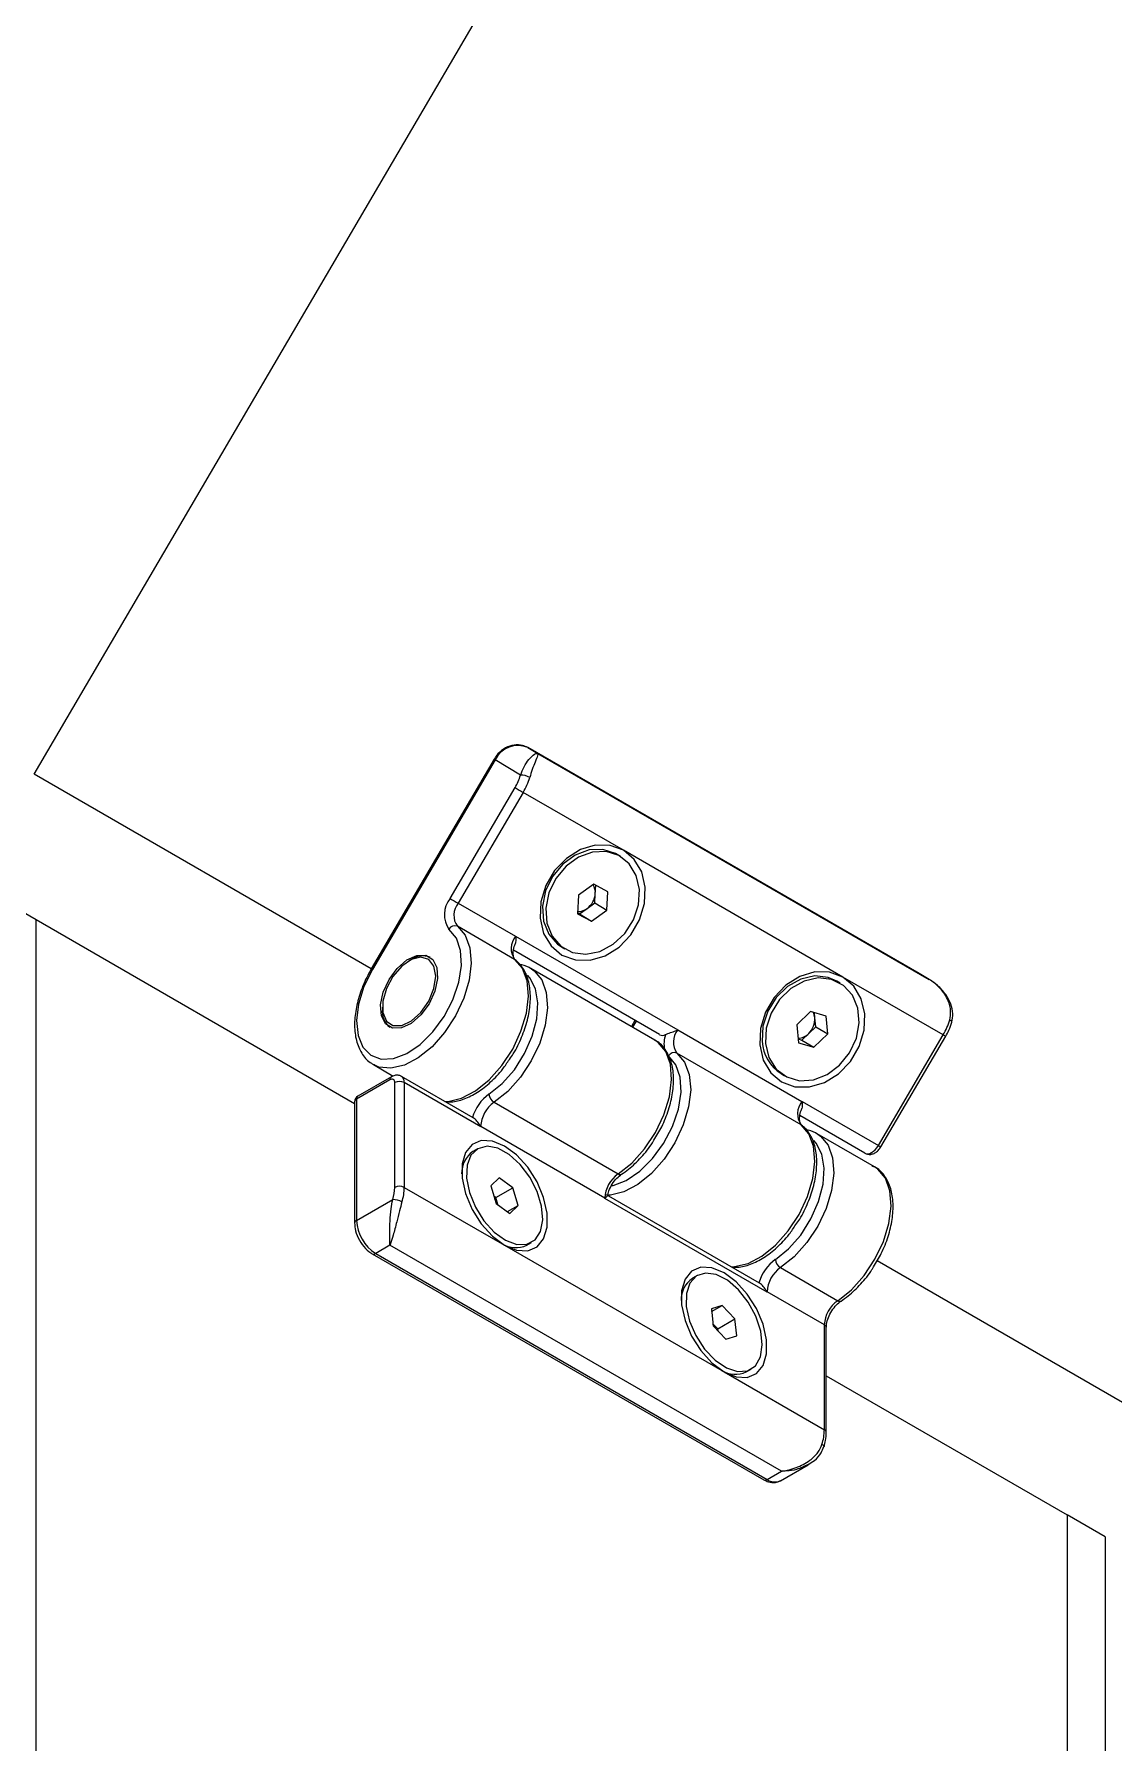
# Model space of a CAD drawing. Header units: millimetres. Extents: x 1 to 1184, y 0 to 836.
# Drawn here: x 819.6 to 859.6, y 180.5 to 243.8 of the extents above; entities that cross this region are included whole.
import ezdxf

# ---------------------------------------------------------------- set-up
doc = ezdxf.new("R2010")
doc.units = ezdxf.units.MM

msp = doc.modelspace()

# ---------------------------------------------------------------- linework, layer by layer
at = {"color": 7, "linetype": 'Continuous', "lineweight": 25}
for p, q in [((819.6, 216.377), (882.775, 324.232)), ((837.886, 217.364), (838.257, 217.14)), ((852.382, 208.995), (837.886, 217.364)), ((838.257, 217.14), (852.753, 208.772)), ((836.635, 216.933), (832.086, 209.168)), ((836.674, 216.909), (832.125, 209.143)), ((837.611, 216.344), (836.674, 216.909)), ((832.087, 209.169), (819.6, 216.377)), ((835.005, 211.776), (837.41, 215.881)), ((837.71, 215.705), (835.306, 211.599)), ((841.423, 213.562), (837.71, 215.705)), ((841.318, 213.333), (841.195, 213.408)), ((849.555, 208.867), (841.423, 213.562)), ((840.329, 212.305), (839.765, 211.898)), ((840.849, 212.028), (840.329, 212.305)), ((840.382, 211.954), (840.402, 212.266)), ((840.806, 211.343), (840.849, 212.028)), ((818.255, 211.808), (819.669, 210.992)), ((835.306, 211.599), (837.427, 210.374)), ((839.765, 211.898), (839.722, 211.213)), ((839.797, 211.204), (840.079, 211.408)), ((840.079, 211.408), (840.361, 211.611)), ((840.361, 211.611), (840.382, 211.954)), ((840.361, 211.611), (840.806, 211.343)), ((819.669, 149.752), (819.669, 210.992)), ((819.669, 210.992), (831.467, 204.181)), ((837.395, 209.52), (835.274, 210.745)), ((839.722, 211.213), (840.242, 210.935)), ((839.724, 211.243), (839.797, 211.204)), ((839.797, 211.204), (840.242, 210.935)), ((840.242, 210.935), (840.806, 211.343)), ((837.427, 210.374), (837.431, 210.382)), ((837.431, 210.382), (843.442, 206.912)), ((833.556, 209.507), (833.485, 209.467)), ((842.765, 206.732), (837.353, 209.856)), ((839.129, 209.982), (839.253, 209.907)), ((842.586, 206.534), (837.99, 209.187)), ((853.267, 206.724), (849.555, 208.867)), ((852.753, 208.772), (852.382, 208.995)), ((849.45, 208.639), (849.326, 208.713)), ((832.495, 207.752), (832.495, 207.67)), ((848.356, 207.588), (847.846, 207.094)), ((848.927, 207.42), (848.356, 207.588)), ((841.85, 207.26), (841.718, 207.035)), ((847.846, 207.094), (847.908, 206.431)), ((848.289, 206.779), (848.544, 207.026)), ((848.513, 207.357), (848.495, 207.547)), ((848.544, 207.026), (848.513, 207.357)), ((848.544, 207.026), (848.989, 206.758)), ((848.989, 206.758), (848.927, 207.42)), ((843.442, 206.912), (843.437, 206.905)), ((843.437, 206.905), (848.034, 204.251)), ((847.894, 206.573), (848.034, 206.532)), ((847.908, 206.431), (848.479, 206.263)), ((848.034, 206.532), (848.289, 206.779)), ((848.034, 206.532), (848.479, 206.263)), ((848.479, 206.263), (848.989, 206.758)), ((850.866, 202.626), (853.267, 206.724)), ((850.958, 202.574), (853.359, 206.672)), ((848.002, 203.397), (843.405, 206.05)), ((832.778, 205.057), (831.541, 204.343)), ((832.83, 205.172), (831.592, 204.458)), ((832.162, 205.623), (832.895, 205.2)), ((835.861, 203.651), (833.205, 205.184)), ((847.261, 205.288), (847.385, 205.213)), ((832.955, 201.077), (832.955, 204.955)), ((833.308, 204.955), (833.308, 201.077)), ((836.137, 203.323), (833.308, 204.955)), ((831.467, 204.241), (831.467, 199.75)), ((831.541, 204.343), (831.541, 199.852)), ((836.632, 204.226), (841.228, 201.573)), ((848.034, 204.251), (848.038, 204.259)), ((848.038, 204.259), (850.866, 202.626)), ((836.137, 203.329), (836.137, 203.323)), ((840.733, 200.676), (836.137, 203.329)), ((850.366, 202.343), (847.959, 203.733)), ((850.718, 201.839), (848.597, 203.064)), ((836.021, 202.503), (835.844, 202.401)), ((836.822, 201.428), (836.514, 201.136)), ((837.328, 201.064), (836.822, 201.428)), ((831.541, 199.852), (832.881, 200.626)), ((833.308, 201.077), (837.021, 198.934)), ((836.514, 201.136), (836.713, 200.478)), ((836.692, 200.696), (836.635, 200.737)), ((836.692, 200.696), (837.328, 201.064)), ((836.77, 200.437), (836.692, 200.696)), ((837.527, 200.406), (837.328, 201.064)), ((840.733, 200.669), (840.733, 200.676)), ((846.743, 197.2), (840.733, 200.669)), ((846.468, 197.528), (840.801, 200.799)), ((836.713, 200.478), (837.22, 200.113)), ((837.131, 200.177), (837.527, 200.406)), ((837.22, 200.113), (837.527, 200.406)), ((832.778, 198.934), (832.248, 198.627)), ((847.274, 190.565), (832.778, 198.934)), ((837.021, 198.934), (845.152, 194.239)), ((837.844, 198.937), (838.021, 199.039)), ((832.123, 198.615), (846.618, 190.247)), ((832.248, 198.627), (846.743, 190.259)), ((847.238, 198.103), (849.36, 196.878)), ((859.905, 193.11), (850.816, 198.357)), ((844.152, 197.809), (843.976, 197.707)), ((846.743, 197.206), (846.743, 197.2)), ((848.865, 195.982), (846.743, 197.206)), ((845.082, 196.701), (844.68, 196.572)), ((844.68, 196.572), (844.749, 195.947)), ((844.69, 196.474), (845.082, 196.701)), ((844.919, 195.838), (845.555, 196.206)), ((845.555, 196.206), (845.082, 196.701)), ((845.625, 195.582), (845.555, 196.206)), ((844.919, 195.838), (844.741, 196.025)), ((844.749, 195.947), (845.222, 195.453)), ((844.927, 195.761), (844.919, 195.838)), ((845.222, 195.453), (845.625, 195.582)), ((848.865, 192.096), (848.865, 195.982)), ((848.938, 191.994), (848.938, 195.88)), ((845.975, 194.242), (846.152, 194.345)), ((845.152, 194.239), (848.865, 192.096)), ((848.938, 194.096), (857.853, 188.949)), ((846.743, 190.259), (847.274, 190.565)), ((847.243, 190.21), (848.27, 190.802)), ((857.853, 188.949), (857.853, 127.708)), ((859.267, 188.133), (857.853, 188.949)), ((859.267, 188.133), (859.267, 126.892))]:
    msp.add_line(p, q, dxfattribs=at)
at = {"color": 8, "linetype": 'Continuous', "lineweight": 25}
msp.add_line((841.89, 207.237), (841.758, 207.012), dxfattribs=at)
at = {"color": 7, "linetype": 'Continuous', "lineweight": 25, "flags": 128}
for points in [[(841.423, 213.562), (840.928, 213.742), (840.382, 213.75), (839.828, 213.586), (839.311, 213.262), (838.873, 212.806), (838.549, 212.253), (838.366, 211.649), (838.339, 211.043), (838.469, 210.484), (838.746, 210.016), (839.148, 209.679), (839.643, 209.499), (840.189, 209.49), (840.743, 209.655), (841.26, 209.978), (841.699, 210.435), (842.022, 210.987), (842.205, 211.591), (842.233, 212.197), (842.102, 212.757), (841.825, 213.224), (841.423, 213.562)], [(841.195, 213.408), (841.133, 213.442), (840.665, 213.591), (840.153, 213.572), (839.641, 213.385), (839.175, 213.049), (838.797, 212.592), (838.54, 212.055), (838.428, 211.487), (838.469, 210.937), (838.661, 210.454), (838.987, 210.081), (839.129, 209.982)], [(841.048, 210.081), (841.475, 210.482), (841.796, 210.984), (841.982, 211.543), (842.018, 212.109), (841.9, 212.631), (841.639, 213.064), (841.257, 213.368), (840.789, 213.517), (840.276, 213.497), (839.764, 213.311), (839.299, 212.974), (838.921, 212.517), (838.664, 211.981), (838.552, 211.412), (838.593, 210.862), (838.785, 210.379), (839.11, 210.007), (839.54, 209.778), (840.036, 209.712), (840.554, 209.816), (841.048, 210.081)], [(832.125, 209.143), (831.815, 208.511), (831.616, 207.865), (831.541, 207.251), (831.594, 206.707), (831.773, 206.27), (832.065, 205.97), (832.451, 205.825), (832.906, 205.846), (833.399, 206.031), (833.898, 206.367), (834.369, 206.834), (834.782, 207.399), (835.109, 208.025), (835.328, 208.671), (835.425, 209.295), (835.394, 209.853), (835.236, 210.311), (834.962, 210.636)], [(837.427, 210.374), (837.427, 210.374), (837.428, 210.374), (837.428, 210.374), (837.429, 210.373), (837.43, 210.373), (837.43, 210.373), (837.431, 210.372), (837.431, 210.372)], [(832.743, 208.771), (833.047, 209.186), (833.404, 209.498), (833.771, 209.668), (834.103, 209.676), (834.36, 209.521), (834.513, 209.221), (834.541, 208.813), (834.441, 208.346), (834.227, 207.876), (833.923, 207.461), (833.566, 207.149), (833.199, 206.979), (832.867, 206.971), (832.61, 207.127), (832.458, 207.426), (832.43, 207.834), (832.529, 208.301), (832.743, 208.771)], [(834.475, 208.895), (834.408, 209.269), (834.217, 209.516), (833.926, 209.602), (833.576, 209.515), (833.214, 209.267), (832.888, 208.891), (832.643, 208.439), (832.512, 207.972), (832.512, 207.552), (832.643, 207.236), (832.888, 207.067), (833.214, 207.068), (833.576, 207.238), (833.926, 207.555), (834.217, 207.976), (834.408, 208.444), (834.475, 208.895)], [(849.555, 208.867), (849.06, 209.047), (848.514, 209.056), (847.96, 208.891), (847.443, 208.568), (847.004, 208.111), (846.681, 207.559), (846.498, 206.955), (846.47, 206.349), (846.601, 205.789), (846.878, 205.322), (847.28, 204.985), (847.775, 204.804), (848.321, 204.796), (848.875, 204.96), (849.392, 205.284), (849.83, 205.741), (850.154, 206.293), (850.337, 206.897), (850.364, 207.503), (850.234, 208.063), (849.957, 208.53), (849.555, 208.867)], [(849.326, 208.713), (849.011, 208.852), (848.512, 208.907), (847.994, 208.792), (847.503, 208.519), (847.082, 208.11), (846.768, 207.603), (846.59, 207.042), (846.564, 206.478)], [(846.687, 206.404), (846.815, 205.886), (847.084, 205.46), (847.472, 205.165), (847.945, 205.026), (848.459, 205.056), (848.969, 205.252), (849.43, 205.597), (849.802, 206.06), (850.05, 206.6), (850.153, 207.169), (850.102, 207.716), (849.902, 208.193), (849.569, 208.558), (849.134, 208.777), (848.636, 208.832), (848.118, 208.718), (847.626, 208.444), (847.205, 208.036), (846.892, 207.529), (846.714, 206.968), (846.687, 206.404)], [(843.437, 206.905), (843.437, 206.905), (843.436, 206.905), (843.436, 206.906), (843.435, 206.906), (843.435, 206.906), (843.434, 206.906), (843.434, 206.907), (843.433, 206.907)], [(848.034, 204.251), (848.034, 204.251), (848.035, 204.251), (848.035, 204.25), (848.036, 204.25), (848.036, 204.25), (848.037, 204.25), (848.037, 204.249), (848.038, 204.249)], [(837.021, 198.934), (837.469, 198.749), (837.881, 198.729), (838.223, 198.874), (838.468, 199.172), (838.595, 199.6), (838.595, 200.123), (838.468, 200.699), (838.223, 201.28), (837.881, 201.82), (837.469, 202.275), (837.021, 202.608), (836.572, 202.793), (836.16, 202.813), (835.818, 202.668), (835.573, 202.37), (835.446, 201.942), (835.446, 201.419), (835.573, 200.843), (835.818, 200.262), (836.16, 199.722), (836.572, 199.267), (837.021, 198.934)], [(835.718, 200.886), (835.939, 200.344), (836.255, 199.84), (836.64, 199.418), (837.058, 199.117), (837.473, 198.963), (837.848, 198.969), (838.149, 199.135), (838.35, 199.447), (838.433, 199.877), (838.391, 200.385), (838.226, 200.929), (837.955, 201.458), (837.6, 201.926), (837.194, 202.291), (836.773, 202.522), (836.374, 202.597), (836.032, 202.509), (835.778, 202.267), (835.634, 201.893), (835.614, 201.418), (835.718, 200.886)], [(850.366, 202.343), (850.419, 202.323), (850.48, 202.319), (850.546, 202.333), (850.615, 202.364), (850.684, 202.411), (850.751, 202.472), (850.812, 202.544), (850.866, 202.626)], [(840.826, 200.757), (840.826, 200.756), (840.774, 200.701), (840.745, 200.68), (840.737, 200.674), (840.737, 200.674), (840.737, 200.674)], [(845.152, 194.239), (845.601, 194.055), (846.012, 194.034), (846.355, 194.179), (846.6, 194.478), (846.727, 194.906), (846.727, 195.429), (846.6, 196.004), (846.355, 196.586), (846.012, 197.126), (845.601, 197.581), (845.152, 197.914), (844.704, 198.098), (844.292, 198.119), (843.95, 197.974), (843.705, 197.675), (843.578, 197.247), (843.578, 196.724), (843.705, 196.149), (843.95, 195.568), (844.292, 195.028), (844.704, 194.573), (845.152, 194.239)], [(845.685, 197.282), (845.275, 197.633), (844.855, 197.845), (844.46, 197.9), (844.128, 197.794), (843.886, 197.534), (843.757, 197.146), (843.751, 196.662), (843.871, 196.126), (844.104, 195.586), (844.43, 195.089), (844.821, 194.68), (845.241, 194.396), (845.653, 194.26), (846.02, 194.286), (846.311, 194.471), (846.498, 194.799), (846.566, 195.24), (846.509, 195.756), (846.33, 196.3), (846.048, 196.824), (845.685, 197.282)], [(848.776, 191.555), (848.807, 191.535), (848.831, 191.515), (848.847, 191.497), (848.854, 191.48), (848.853, 191.469)]]:
    msp.add_lwpolyline(points, dxfattribs=at)
at = {"color": 8, "linetype": 'Continuous', "lineweight": 25, "flags": 128}
for points in [[(835.274, 210.745), (835.56, 210.412), (835.733, 209.949), (835.782, 209.383), (835.706, 208.748), (835.508, 208.082), (835.201, 207.424), (834.801, 206.813), (834.334, 206.286), (833.827, 205.875), (833.31, 205.603), (832.814, 205.487), (832.369, 205.533), (832.187, 205.609)], [(834.808, 204.258), (834.936, 204.262), (835.432, 204.378), (835.949, 204.65), (836.456, 205.062), (836.923, 205.588), (837.322, 206.199), (837.63, 206.857), (837.828, 207.523), (837.904, 208.158), (837.854, 208.724), (837.681, 209.187), (837.395, 209.52)], [(836.443, 204.525), (836.934, 204.921), (837.384, 205.434), (837.763, 206.03), (838.046, 206.67), (838.214, 207.312), (838.256, 207.912), (838.17, 208.431), (837.96, 208.835), (837.866, 208.939)], [(838.016, 209.172), (838.118, 209.1), (838.399, 208.76), (838.566, 208.292), (838.61, 207.722), (838.528, 207.085), (838.325, 206.418), (838.012, 205.761), (837.609, 205.154), (837.14, 204.632), (836.632, 204.226)], [(853.584, 207.191), (853.585, 207.202), (853.579, 207.22), (853.563, 207.239), (853.539, 207.259), (853.508, 207.279)], [(841.228, 201.573), (841.736, 201.978), (842.206, 202.5), (842.609, 203.108), (842.921, 203.764), (843.124, 204.431), (843.206, 205.068), (843.162, 205.638), (842.995, 206.107), (842.714, 206.446), (842.586, 206.534)], [(843.405, 206.05), (843.691, 205.717), (843.864, 205.254), (843.914, 204.688), (843.838, 204.053), (843.64, 203.387), (843.332, 202.729), (842.933, 202.119), (842.466, 201.592), (841.959, 201.18), (841.442, 200.908), (840.946, 200.792), (840.819, 200.789)], [(840.987, 201.141), (841.038, 201.151), (841.531, 201.336), (842.03, 201.673), (842.501, 202.14), (842.914, 202.705), (843.241, 203.331), (843.46, 203.977), (843.557, 204.6), (843.526, 205.159), (843.368, 205.616), (843.094, 205.942)], [(845.415, 198.135), (845.542, 198.139), (846.038, 198.255), (846.555, 198.527), (847.062, 198.939), (847.529, 199.465), (847.928, 200.076), (848.236, 200.734), (848.434, 201.4), (848.51, 202.035), (848.461, 202.601), (848.287, 203.064), (848.002, 203.397)], [(847.05, 198.402), (847.541, 198.798), (847.99, 199.311), (848.369, 199.907), (848.652, 200.547), (848.82, 201.189), (848.863, 201.789), (848.776, 202.308), (848.567, 202.712), (848.472, 202.816)], [(848.622, 203.049), (848.724, 202.977), (849.005, 202.637), (849.173, 202.169), (849.217, 201.599), (849.135, 200.961), (848.931, 200.295), (848.619, 199.638), (848.216, 199.031), (847.746, 198.509), (847.238, 198.103)], [(849.36, 196.878), (849.868, 197.284), (850.337, 197.806), (850.74, 198.413), (851.053, 199.07), (851.256, 199.737), (851.338, 200.374), (851.294, 200.944), (851.126, 201.413), (850.845, 201.752), (850.718, 201.839)]]:
    msp.add_lwpolyline(points, dxfattribs=at)
at = {"color": 7, "linetype": 'Continuous', "lineweight": 25}
for centre, radius, start, end in [((837.514, 216.512), 0.929, 66.37593, 154.73152), ((835.629, 216.931), 2.067, 329.49594, 343.5086), ((848.756, 234.84), 22.094, 239.10107, 240.00474), ((837.632, 215.695), 0.649, 60.44499, 91.82506), ((835.573, 216.964), 2.481, 329.49594, 343.5086), ((839.838, 212), 0.547, 355.15808, 31.60318), ((835.728, 211.178), 0.937, 140.40525, 215.3009), ((846.351, 230.734), 22.094, 239.10107, 240.00474), ((835.847, 211.151), 0.703, 140.40525, 215.3009), ((839.737, 211.858), 0.566, 269.0243, 307.24146), ((839.639, 212.009), 0.745, 306.14271, 355.71711), ((835.177, 210.522), 0.243, 66.42376, 151.93602), ((837.969, 209.926), 0.703, 140.40525, 215.3009), ((834.003, 208.859), 0.788, 70.26956, 124.62601), ((833.218, 207.581), 0.728, 172.91834, 232.19685), ((847.784, 207.307), 0.73, 313.70357, 3.96179), ((847.98, 207.312), 0.534, 4.87751, 27.59925), ((851.129, 207.983), 2.481, 329.49594, 343.5086), ((842.869, 206.938), 0.232, 243.2406, 299.67812), ((843.979, 206.457), 0.703, 140.40525, 215.3009), ((848.075, 206.564), 1.513, 183.24049, 237.47946), ((847.855, 207.205), 0.609, 273.53371, 315.51174), ((843.308, 205.828), 0.243, 66.42376, 151.93602), ((832.847, 204.973), 0.109, 350.78596, 129.20329), ((831.717, 204.241), 0.25, 119.99731, 180), ((833.132, 204.614), 0.384, 62.60967, 117.39033), ((837.363, 203.229), 1.59, 125.37041, 164.10563), ((836.849, 204.572), 0.409, 186.6181, 237.8687), ((837.298, 203.273), 1.163, 124.97114, 177.23648), ((848.575, 203.803), 0.703, 140.40525, 215.3009), ((836.017, 203.122), 0.24, 60.00608, 61.16329), ((836.425, 201.596), 0.993, 125.82524, 180.75171), ((841.894, 200.62), 1.163, 124.97114, 177.23648), ((831.417, 201.097), 1.538, 342.16473, 359.2456), ((832.879, 199.937), 0.689, 60.36036, 89.831), ((833.132, 200.736), 0.384, 62.60967, 117.39033), ((831.463, 201.101), 1.846, 342.16473, 359.2456), ((835.774, 200.051), 1.065, 21.40463, 33.1783), ((840.617, 200.476), 0.232, 58.82136, 60.0062), ((833.076, 199.922), 1.537, 182.60548, 237.39452), ((837.434, 199.78), 0.937, 237.45954, 295.95275), ((847.97, 197.106), 1.59, 125.37041, 164.10563), ((847.905, 197.15), 1.163, 124.97114, 177.23648), ((847.456, 198.449), 0.409, 186.6181, 237.8687), ((844.516, 196.922), 0.952, 124.54956, 182.02752), ((846.623, 196.999), 0.24, 60.00608, 61.16329), ((850.026, 195.926), 1.163, 124.97114, 177.23648), ((843.901, 195.354), 1.07, 26.5347, 38.29024), ((845.569, 195.151), 0.995, 239.30126, 294.11092), ((847.019, 192.121), 1.846, 342.16473, 359.2456), ((847.036, 190.668), 0.503, 234.38242, 294.30712)]:
    msp.add_arc(centre, radius, start, end, dxfattribs=at)
at = {"color": 8, "linetype": 'Continuous', "lineweight": 25}
for centre, radius, start, end in [((836.882, 217.286), 0.431, 234.9766, 241.08279), ((832.334, 209.521), 0.431, 234.97939, 241.08079), ((843.974, 206.392), 1.048, 160.79459, 191.15202), ((854.399, 208.628), 2.215, 239.26301, 241.996), ((832.897, 205.073), 0.12, 124.03063, 187.25841), ((833.064, 204.983), 0.246, 353.66403, 55.39365), ((831.659, 204.358), 0.12, 124.05635, 187.25583), ((831.592, 204.229), 0.126, 114.37466, 174.3052), ((851.998, 204.53), 2.215, 239.26295, 241.99612), ((841.3, 201.663), 0.115, 231.31401, 297.43645), ((831.592, 199.738), 0.126, 114.37581, 174.29203), ((832.174, 198.73), 0.126, 245.70866, 305.6162), ((849.432, 196.968), 0.115, 231.31401, 297.43645), ((848.813, 195.867), 0.126, 5.6948, 65.62534), ((848.818, 191.986), 0.12, 4.03953, 67.26265), ((846.67, 190.361), 0.126, 245.69288, 305.61758)]:
    msp.add_arc(centre, radius, start, end, dxfattribs=at)
at = {"color": 7, "linetype": 'Continuous', "lineweight": 25}
for points, knots in [([(837.885, 217.364), (837.82, 217.395), (837.662, 217.469), (837.369, 217.476), (837.049, 217.367), (836.793, 217.169), (836.68, 217), (836.635, 216.933)], [0, 0, 0, 0, 0.154398, 0.375172, 0.603494, 0.842769, 1, 1, 1, 1]), ([(837.611, 216.344), (837.655, 216.45), (837.751, 216.683), (837.946, 216.966), (838.111, 217.12), (838.204, 217.151), (838.24, 217.147), (838.251, 217.143), (838.255, 217.141), (838.257, 217.14), (838.257, 217.14)], [0, 0, 0, 0, 0.185351, 0.408649, 0.709982, 0.898773, 0.962714, 0.986181, 0.997434, 1, 1, 1, 1]), ([(838.257, 217.14), (838.257, 217.14), (838.257, 217.14), (838.259, 217.138), (838.261, 217.128), (838.244, 217.066), (838.168, 216.873), (838.054, 216.584), (837.984, 216.36), (837.952, 216.26)], [0, 0, 0, 0, 0.002866, 0.014009, 0.059265, 0.293948, 0.598081, 0.820183, 1, 1, 1, 1]), ([(837.413, 209.508), (837.405, 209.515), (837.383, 209.535), (837.341, 209.631), (837.339, 209.818), (837.366, 209.991), (837.413, 210.09), (837.422, 210.11)], [0, 0, 0, 0, 0.166093, 0.427462, 0.673619, 0.935703, 1, 1, 1, 1]), ([(837.431, 210.372), (837.431, 210.372), (837.431, 210.366), (837.434, 210.34), (837.438, 210.255), (837.442, 210.167), (837.417, 210.117), (837.415, 210.113)], [0, 0, 0, 0, 0.000114, 0.057472, 0.286249, 0.937649, 1, 1, 1, 1]), ([(837.431, 210.382), (837.431, 210.381), (837.431, 210.377), (837.431, 210.374), (837.431, 210.372)], [0, 0, 0, 0, 0.30949, 1, 1, 1, 1]), ([(837.2, 205.818), (837.25, 205.887), (837.431, 206.141), (837.667, 206.639), (837.885, 207.273), (837.988, 207.899), (837.975, 208.483), (837.837, 208.993), (837.627, 209.326), (837.461, 209.467), (837.413, 209.508)], [0, 0, 0, 0, 0.0544916, 0.2010135, 0.3478125, 0.4952468, 0.64372, 0.7931869, 0.9408846, 1, 1, 1, 1]), ([(832.086, 209.168), (832.027, 209.062), (831.857, 208.756), (831.642, 208.222), (831.488, 207.588), (831.449, 206.983), (831.531, 206.435), (831.744, 205.988), (831.982, 205.708), (832.161, 205.636), (832.199, 205.621)], [0, 0, 0, 0, 0.077105, 0.223482, 0.370544, 0.518486, 0.66756, 0.816499, 0.961154, 1, 1, 1, 1]), ([(838.017, 209.163), (837.903, 209.233), (837.771, 209.314), (837.613, 209.32), (837.592, 209.321)], [0, 0, 0, 0, 0.865566, 1, 1, 1, 1]), ([(853.508, 207.279), (853.527, 207.387), (853.569, 207.628), (853.456, 208.047), (853.203, 208.43), (852.937, 208.656), (852.791, 208.749), (852.761, 208.767), (852.754, 208.771), (852.753, 208.772)], [0, 0, 0, 0, 0.179817, 0.401919, 0.706052, 0.940735, 0.985991, 0.997134, 1, 1, 1, 1]), ([(853.584, 207.192), (853.603, 207.298), (853.644, 207.521), (853.56, 207.88), (853.367, 208.242), (853.087, 208.551), (852.855, 208.704), (852.753, 208.771)], [0, 0, 0, 0, 0.16669, 0.352798, 0.564084, 0.80773, 1, 1, 1, 1]), ([(853.359, 206.672), (853.4, 206.748), (853.493, 206.916), (853.552, 207.093), (853.584, 207.191)], [0, 0, 0, 0, 0.446004, 1, 1, 1, 1]), ([(842.552, 202.822), (842.653, 202.987), (842.875, 203.349), (843.111, 203.953), (843.264, 204.586), (843.298, 205.189), (843.213, 205.737), (842.996, 206.178), (842.767, 206.45), (842.6, 206.516), (842.574, 206.526)], [0, 0, 0, 0, 0.119224, 0.261045, 0.403305, 0.546426, 0.690641, 0.834646, 0.974388, 1, 1, 1, 1]), ([(842.984, 206.737), (843.011, 206.749), (843.066, 206.773), (843.198, 206.819), (843.318, 206.86), (843.403, 206.894), (843.428, 206.904), (843.433, 206.907), (843.433, 206.907)], [0, 0, 0, 0, 0.205068, 0.422099, 0.823576, 0.964578, 0.999929, 1, 1, 1, 1]), ([(843.433, 206.907), (843.435, 206.908), (843.438, 206.91), (843.441, 206.911), (843.442, 206.912)], [0, 0, 0, 0, 0.69051, 1, 1, 1, 1]), ([(834.809, 204.258), (834.888, 204.249), (835.117, 204.223), (835.529, 204.337), (836.024, 204.581), (836.511, 204.964), (836.916, 205.385), (837.121, 205.697), (837.2, 205.818)], [0, 0, 0, 0, 0.099182, 0.286474, 0.48066, 0.678314, 0.876045, 1, 1, 1, 1]), ([(833.2, 205.181), (833.19, 205.188), (833.145, 205.222), (833.044, 205.235), (832.927, 205.221), (832.86, 205.187), (832.83, 205.172)], [0, 0, 0, 0, 0.098621, 0.42851, 0.741727, 1, 1, 1, 1]), ([(848.02, 203.385), (848.012, 203.392), (847.99, 203.412), (847.948, 203.508), (847.945, 203.695), (847.972, 203.868), (848.02, 203.967), (848.029, 203.987)], [0, 0, 0, 0, 0.166093, 0.427462, 0.673619, 0.935703, 1, 1, 1, 1]), ([(848.038, 204.249), (848.038, 204.249), (848.038, 204.243), (848.041, 204.217), (848.045, 204.132), (848.049, 204.044), (848.024, 203.994), (848.022, 203.99)], [0, 0, 0, 0, 0.0001144, 0.0574724, 0.2862489, 0.9376486, 1, 1, 1, 1]), ([(848.038, 204.259), (848.038, 204.258), (848.038, 204.254), (848.038, 204.251), (848.038, 204.249)], [0, 0, 0, 0, 0.30949, 1, 1, 1, 1]), ([(836.132, 203.332), (836.132, 203.332), (836.13, 203.337), (836.115, 203.363), (836.065, 203.445), (835.988, 203.544), (835.896, 203.631), (835.855, 203.653), (835.834, 203.664)], [0, 0, 0, 0, 0.000071, 0.035422, 0.176424, 0.577901, 0.794932, 1, 1, 1, 1]), ([(836.137, 203.323), (836.136, 203.324), (836.135, 203.327), (836.133, 203.33), (836.132, 203.332)], [0, 0, 0, 0, 0.30949, 1, 1, 1, 1]), ([(847.807, 199.695), (847.856, 199.763), (848.038, 200.018), (848.273, 200.516), (848.491, 201.15), (848.595, 201.776), (848.582, 202.36), (848.443, 202.87), (848.233, 203.203), (848.067, 203.344), (848.02, 203.385)], [0, 0, 0, 0, 0.054492, 0.201014, 0.347812, 0.495247, 0.64372, 0.793187, 0.940885, 1, 1, 1, 1]), ([(848.623, 203.04), (848.509, 203.11), (848.378, 203.191), (848.22, 203.197), (848.199, 203.198)], [0, 0, 0, 0, 0.865566, 1, 1, 1, 1]), ([(841.353, 201.561), (841.44, 201.621), (841.693, 201.797), (842.085, 202.183), (842.404, 202.559), (842.535, 202.791), (842.552, 202.822)], [0, 0, 0, 0, 0.197049, 0.569429, 0.941191, 1, 1, 1, 1]), ([(850.363, 202.345), (850.406, 202.326), (850.487, 202.29), (850.62, 202.299), (850.745, 202.347), (850.865, 202.438), (850.927, 202.528), (850.958, 202.574)], [0, 0, 0, 0, 0.198453, 0.374692, 0.559591, 0.777669, 1, 1, 1, 1]), ([(840.831, 200.756), (840.846, 200.818), (840.88, 200.964), (841.004, 201.202), (841.174, 201.424), (841.295, 201.516), (841.353, 201.561)], [0, 0, 0, 0, 0.20439, 0.473904, 0.748763, 1, 1, 1, 1]), ([(850.684, 198.128), (850.785, 198.293), (851.007, 198.654), (851.243, 199.258), (851.395, 199.891), (851.43, 200.495), (851.345, 201.041), (851.129, 201.487), (850.873, 201.774), (850.674, 201.848), (850.618, 201.869)], [0, 0, 0, 0, 0.115797, 0.253541, 0.391712, 0.530719, 0.670789, 0.810654, 0.946379, 1, 1, 1, 1]), ([(832.778, 198.934), (832.778, 198.935), (832.778, 198.94), (832.777, 198.954), (832.776, 198.992), (832.774, 199.106), (832.769, 199.37), (832.776, 199.787), (832.808, 200.257), (832.858, 200.511), (832.881, 200.626)], [0, 0, 0, 0, 0.002566, 0.013819, 0.037286, 0.101227, 0.290018, 0.591351, 0.814649, 1, 1, 1, 1]), ([(840.737, 200.674), (840.736, 200.673), (840.735, 200.671), (840.733, 200.67), (840.733, 200.669)], [0, 0, 0, 0, 0.69051, 1, 1, 1, 1]), ([(833.22, 200.536), (833.189, 200.427), (833.119, 200.183), (833.013, 199.744), (832.906, 199.328), (832.827, 199.071), (832.788, 198.961), (832.78, 198.94), (832.778, 198.935), (832.778, 198.934)], [0, 0, 0, 0, 0.179817, 0.401919, 0.7060516, 0.9407352, 0.9859911, 0.9971336, 1, 1, 1, 1]), ([(831.467, 199.75), (831.471, 199.685), (831.482, 199.506), (831.589, 199.198), (831.796, 198.875), (831.992, 198.694), (832.104, 198.626), (832.123, 198.615)], [0, 0, 0, 0, 0.152305, 0.419365, 0.687344, 0.948934, 1, 1, 1, 1]), ([(845.416, 198.135), (845.495, 198.126), (845.723, 198.1), (846.136, 198.214), (846.631, 198.458), (847.117, 198.841), (847.522, 199.262), (847.728, 199.574), (847.807, 199.695)], [0, 0, 0, 0, 0.0991823, 0.286474, 0.4806604, 0.6783143, 0.8760448, 1, 1, 1, 1]), ([(849.485, 196.866), (849.572, 196.927), (849.825, 197.103), (850.217, 197.488), (850.535, 197.865), (850.666, 198.096), (850.684, 198.128)], [0, 0, 0, 0, 0.197049, 0.569429, 0.941191, 1, 1, 1, 1]), ([(846.739, 197.209), (846.739, 197.209), (846.737, 197.214), (846.722, 197.24), (846.672, 197.321), (846.594, 197.421), (846.503, 197.508), (846.461, 197.53), (846.441, 197.541)], [0, 0, 0, 0, 0.000071, 0.035422, 0.176424, 0.577901, 0.794932, 1, 1, 1, 1]), ([(846.743, 197.2), (846.743, 197.2), (846.741, 197.204), (846.74, 197.207), (846.739, 197.209)], [0, 0, 0, 0, 0.30949, 1, 1, 1, 1]), ([(848.938, 195.88), (848.94, 195.923), (848.946, 196.035), (849.008, 196.256), (849.134, 196.507), (849.306, 196.73), (849.427, 196.822), (849.485, 196.866)], [0, 0, 0, 0, 0.134668, 0.345217, 0.567026, 0.793234, 1, 1, 1, 1]), ([(848.853, 191.469), (848.875, 191.549), (848.925, 191.728), (848.933, 191.899), (848.938, 191.994)], [0, 0, 0, 0, 0.444173, 1, 1, 1, 1]), ([(847.274, 190.565), (847.275, 190.566), (847.284, 190.567), (847.321, 190.572), (847.502, 190.599), (847.865, 190.693), (848.301, 190.919), (848.633, 191.227), (848.732, 191.454), (848.776, 191.555)], [0, 0, 0, 0, 0.0028664, 0.0140089, 0.0592648, 0.2939484, 0.598081, 0.820183, 1, 1, 1, 1]), ([(848.264, 190.816), (848.344, 190.86), (848.537, 190.968), (848.749, 191.197), (848.815, 191.397), (848.84, 191.474)], [0, 0, 0, 0, 0.298667, 0.72934, 1, 1, 1, 1]), ([(846.618, 190.247), (846.676, 190.218), (846.815, 190.15), (847.038, 190.122), (847.178, 190.185), (847.24, 190.213)], [0, 0, 0, 0, 0.284772, 0.683778, 1, 1, 1, 1])]:
    msp.add_open_spline(points, degree=3, knots=knots, dxfattribs=at)
at = {"color": 8, "linetype": 'Continuous', "lineweight": 25}
msp.add_open_spline([(848.264, 190.816), (848.124, 190.744), (847.879, 190.618), (847.552, 190.575), (847.373, 190.566), (847.309, 190.565), (847.284, 190.565), (847.275, 190.565), (847.274, 190.565)], degree=3, knots=[0, 0, 0, 0, 0.461306, 0.811976, 0.930743, 0.974333, 0.995234, 1, 1, 1, 1], dxfattribs=at)

doc.saveas('drawing.dxf')
